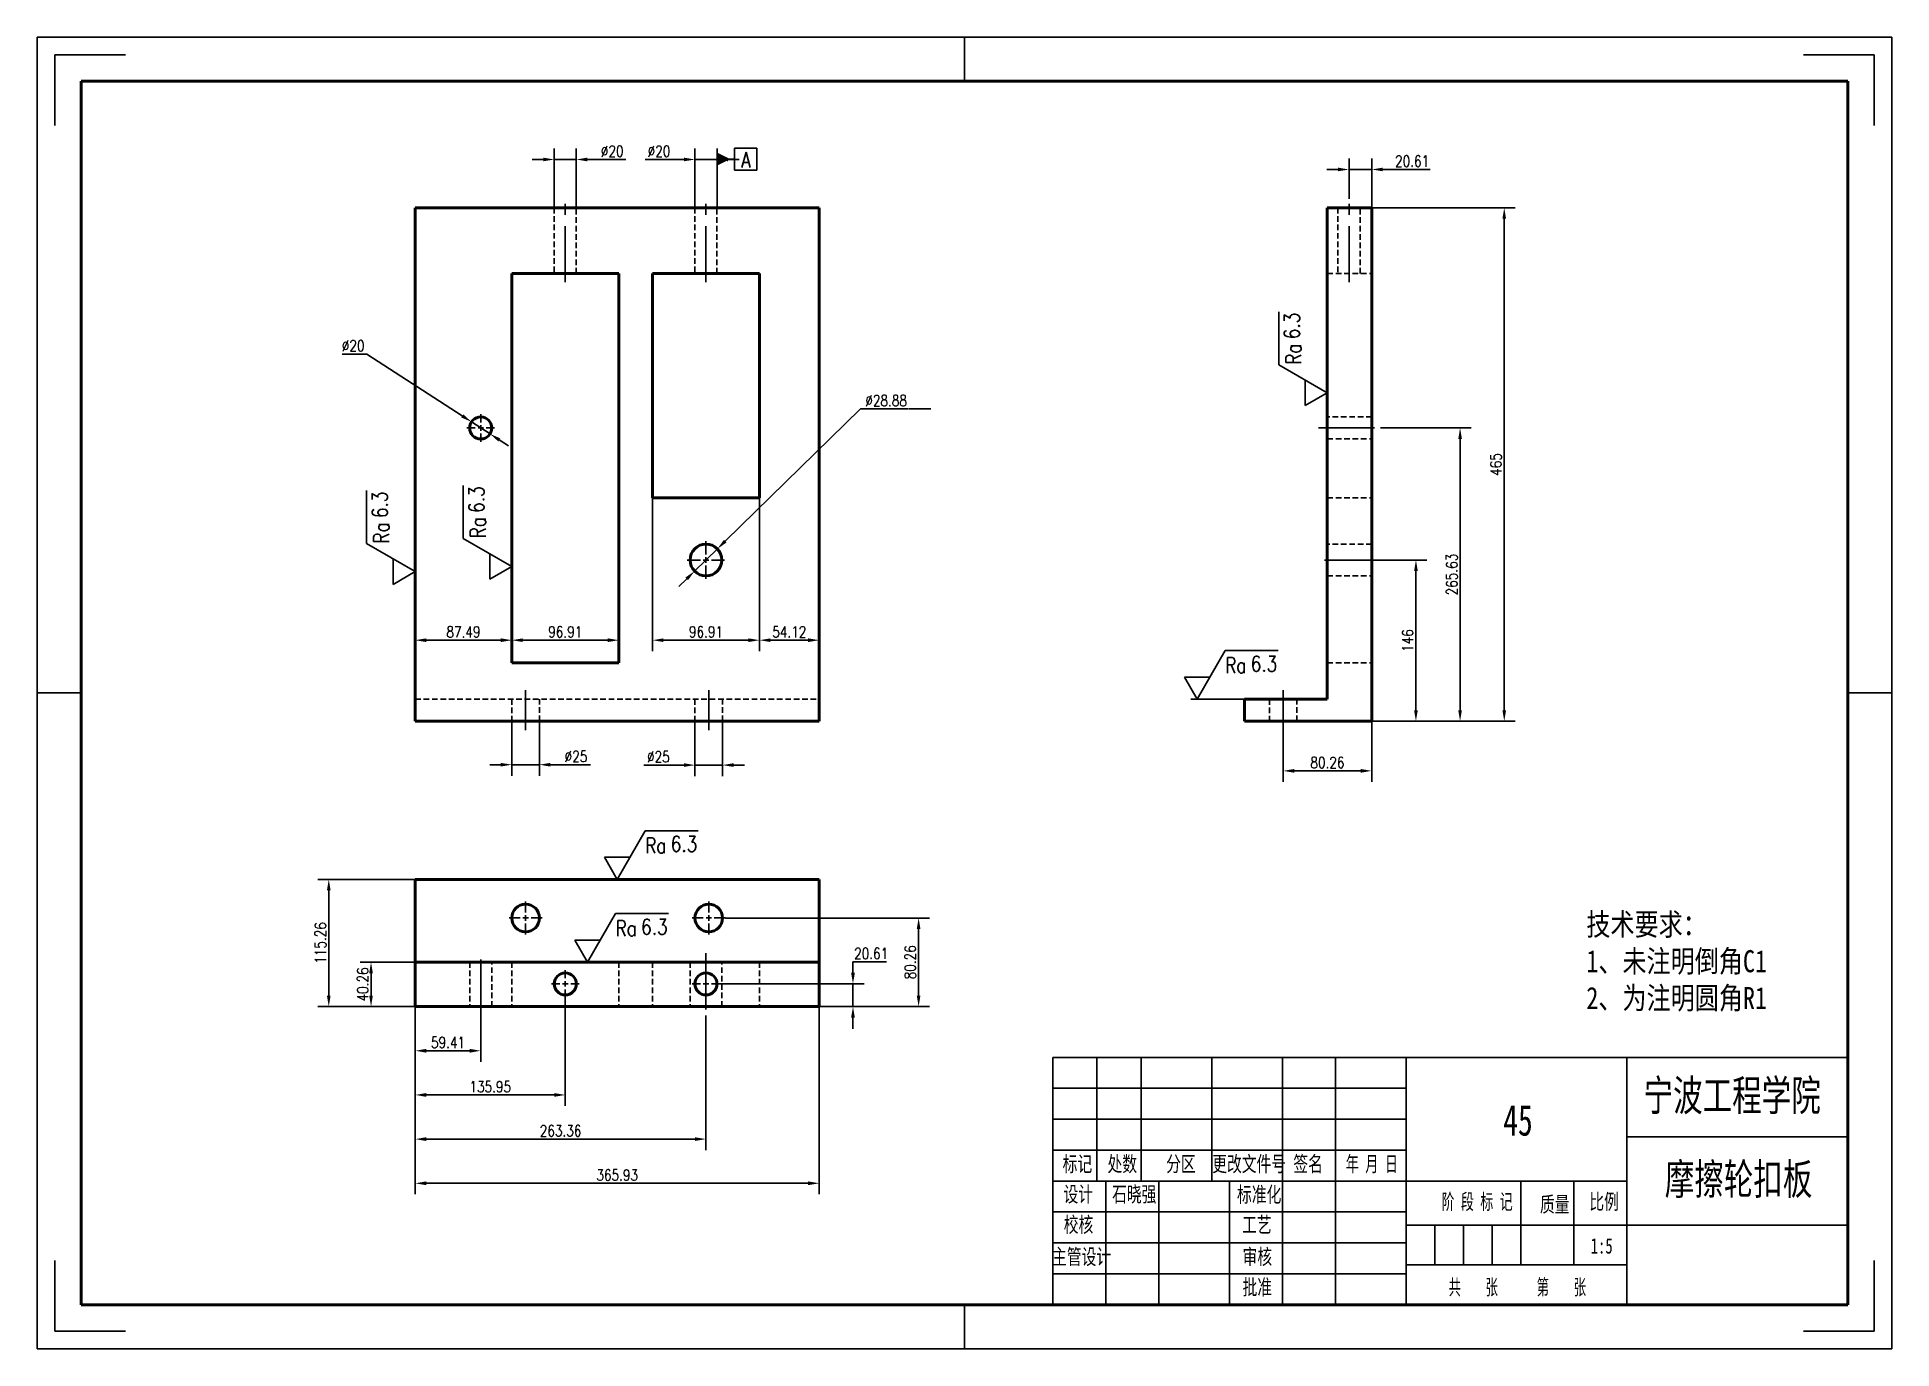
# Model space of a CAD drawing. Header units: millimetres. Extents: x 0 to 420, y -3 to 294.
import ezdxf

# ---------------------------------------------------------------- set-up
doc = ezdxf.new("R2010")
doc.units = ezdxf.units.MM
doc.header["$PDSIZE"] = -1
doc.linetypes.add('CENTERX2', pattern=[20.32, 12.7, -2.54, 2.54, -2.54])
doc.linetypes.add('HIDDEN', pattern=[1.905, 1.27, -0.635])
for name, color, linetype in [('中心线', 1, 'CENTERX2'), ('尺寸线', 3, 'Continuous'), ('文字', 4, 'Continuous'), ('符号', 4, 'Continuous'), ('细实线', 7, 'Continuous'), ('虚线', 7, 'HIDDEN')]:
    doc.layers.add(name, color=color, linetype=linetype)
doc.layers.add('粗实线', color=255, linetype='Continuous', lineweight=50)
doc.styles.add('SLDTEXTSTYLE0', font='TXT', dxfattribs={"width": 0.7, "bigfont": 'bigfont'})
doc.styles.add('SLDTEXTSTYLE1', font='TXT', dxfattribs={"width": 0.7})
doc.styles.add('SLDTEXTSTYLE2', font='TXT', dxfattribs={"width": 0.585714, "bigfont": 'bigfont'})
doc.styles.add('SLDTEXTSTYLE3', font='TXT', dxfattribs={"width": 0.614286, "bigfont": 'bigfont'})
doc.styles.add('SLDTEXTSTYLE4', font='TXT', dxfattribs={"width": 0.62, "bigfont": 'bigfont'})
doc.styles.get("Standard").update_dxf_attribs({"font": 'txt.shx', "width": 0.8})
doc.dimstyles.new('副本 ISO-25', dxfattribs={"dimtxt": 2.5, "dimasz": 2.5, "dimexe": 2.5, "dimexo": 0, "dimtad": 1, "dimtoh": 1, "dimlfac": 4, "dimdsep": 46, "dimtxsty": 'Standard', "dimcen": 2.5, "dimclrd": 3, "dimclre": 3, "dimadec": 0, "dimazin": 0, "dimtfac": 1, "dimtmove": 0, "dimatfit": 3, "dimfxl": 0, "dimarcsym": 0})

# ---------------------------------------------------------------- blocks, each defined once
blk = doc.blocks.new('SW_CENTERMARKSYMBOL_0')
at = {"layer": '中心线', "color": 0}
for p, q in [((-1.25, 0), (-3.125, 0)), ((0, 0), (-0.625, 0)), ((0, 1.25), (0, 3.125)), ((0, 0), (0, 0.625)), ((0, 0), (0, -0.625)), ((0, 0), (0.625, 0)), ((1.25, 0), (3.125, 0)), ((0, -1.25), (0, -3.125))]:
    blk.add_line(p, q, dxfattribs=at)
blk = doc.blocks.new('SW_CENTERMARKSYMBOL_1')
at = {"layer": '中心线', "color": 0}
for p, q in [((0, 1.25), (0, 4.23)), ((-1.25, 0), (-4.23, 0)), ((0, 0), (-0.62, 0)), ((0, 0), (0, 0.62)), ((0, 0), (0, -0.62)), ((0, 0), (0.62, 0)), ((1.25, 0), (4.23, 0)), ((0, -1.25), (0, -4.23))]:
    blk.add_line(p, q, dxfattribs=at)
blk = doc.blocks.new('SW_CENTERMARKSYMBOL_2')
at = {"layer": '中心线', "color": 0}
for p, q in [((-1.25, 0), (-3.75, 0)), ((0, 0), (-0.625, 0)), ((0, 1.25), (0, 3.75)), ((0, 0), (0, 0.625)), ((0, 0), (0, -0.625)), ((0, 0), (0.625, 0)), ((1.25, 0), (3.75, 0)), ((0, -1.25), (0, -3.75))]:
    blk.add_line(p, q, dxfattribs=at)
blk = doc.blocks.new('SW_CENTERMARKSYMBOL_3')
at = {"layer": '中心线', "color": 0}
for p, q in [((-1.25, 0), (-3.75, 0)), ((0, 0), (-0.625, 0)), ((0, 1.25), (0, 3.75)), ((0, 0), (0, 0.625)), ((0, 0), (0, -0.625)), ((0, 0), (0.625, 0)), ((1.25, 0), (3.75, 0)), ((0, -1.25), (0, -3.75))]:
    blk.add_line(p, q, dxfattribs=at)
blk = doc.blocks.new('SW_CENTERMARKSYMBOL_4')
at = {"layer": '中心线', "color": 0}
for p, q in [((-1.25, 0), (-3.125, 0)), ((0, 0), (-0.625, 0)), ((0, 1.25), (0, 3.125)), ((0, 0), (0, 0.625)), ((0, 0), (0, -0.625)), ((0, 0), (0.625, 0)), ((1.25, 0), (3.125, 0)), ((0, -1.25), (0, -3.125))]:
    blk.add_line(p, q, dxfattribs=at)
blk = doc.blocks.new('SW_CENTERMARKSYMBOL_5')
at = {"layer": '中心线', "color": 0}
for p, q in [((-1.25, 0), (-3.125, 0)), ((0, 0), (-0.625, 0)), ((0, 1.25), (0, 3.125)), ((0, 0), (0, 0.625)), ((0, 0), (0, -0.625)), ((0, 0), (0.625, 0)), ((1.25, 0), (3.125, 0)), ((0, -1.25), (0, -3.125))]:
    blk.add_line(p, q, dxfattribs=at)
blk = doc.blocks.new('*D38')
at = {"layer": 'Defpoints', "color": 0}
for p in [(122.08, 266.65), (117.08, 255.72), (122.08, 255.72)]:
    blk.add_point(p, dxfattribs=at)
at = {"layer": '尺寸线', "color": 3, "lineweight": -2}
for p, q in [((117.08, 255.72), (117.08, 269.15)), ((122.08, 255.72), (122.08, 269.15)), ((114.58, 266.65), (112.08, 266.65)), ((117.08, 266.65), (122.08, 266.65)), ((124.58, 266.65), (133.33, 266.65))]:
    blk.add_line(p, q, dxfattribs=at)
at = {"layer": '尺寸线', "color": 3}
for points in [[(114.58, 267.07), (114.58, 266.24), (117.08, 266.65)], [(124.58, 267.07), (124.58, 266.24), (122.08, 266.65)]]:
    blk.add_solid(points, dxfattribs=at)
at = {"layer": '尺寸线', "color": 0, "insert": (130.21, 268.53), "char_height": 2.5, "attachment_point": 5}
blk.add_mtext('%%C20', dxfattribs=at)
blk = doc.blocks.new('*D39')
at = {"layer": 'Defpoints', "color": 0}
for p in [(153.94, 266.65), (148.94, 255.72), (153.94, 255.72)]:
    blk.add_point(p, dxfattribs=at)
at = {"layer": '尺寸线', "color": 3, "lineweight": -2}
for p, q in [((148.94, 255.72), (148.94, 269.15)), ((153.94, 255.72), (153.94, 269.15)), ((146.44, 266.65), (137.69, 266.65)), ((153.94, 266.65), (148.94, 266.65)), ((156.44, 266.65), (158.94, 266.65))]:
    blk.add_line(p, q, dxfattribs=at)
at = {"layer": '尺寸线', "color": 3}
for points in [[(146.44, 267.07), (146.44, 266.24), (148.94, 266.65)], [(156.44, 267.07), (156.44, 266.24), (153.94, 266.65)]]:
    blk.add_solid(points, dxfattribs=at)
at = {"layer": '尺寸线', "color": 0, "insert": (140.81, 268.53), "char_height": 2.5, "attachment_point": 5}
blk.add_mtext('%%C20', dxfattribs=at)
blk = doc.blocks.new('新块')
at = {"layer": '尺寸线'}
for p, q in [((2.5, 9), (-2.5, 9)), ((-2.5, 9), (-2.5, 4)), ((2.5, 4), (2.5, 9)), ((-2.5, 4), (2.5, 4)), ((0, 4), (0, 3)), ((0, 3), (0, 0))]:
    blk.add_line(p, q, dxfattribs=at)
blk.add_lwpolyline([(0, 0, 3, 0, 0), (0, 3, 0, 0, 0)], format="xyseb", dxfattribs=at)
blk = doc.blocks.new('*D41')
at = {"layer": 'Defpoints', "color": 0}
for p in [(98.35, 207.24), (102.55, 204.52)]:
    blk.add_point(p, dxfattribs=at)
at = {"layer": '尺寸线', "color": 3, "lineweight": -2}
for p, q in [((69.05, 222.61), (74.68, 222.61)), ((74.68, 222.61), (96.26, 208.6)), ((102.55, 204.52), (98.35, 207.24)), ((104.64, 203.16), (106.74, 201.8))]:
    blk.add_line(p, q, dxfattribs=at)
at = {"layer": '尺寸线', "color": 3}
for points in [[(96.48, 208.95), (96.03, 208.25), (98.35, 207.24)], [(104.87, 203.51), (104.42, 202.81), (102.55, 204.52)]]:
    blk.add_solid(points, dxfattribs=at)
at = {"layer": '尺寸线', "color": 0, "insert": (71.55, 224.48), "char_height": 2.5, "attachment_point": 5}
blk.add_mtext('∅20', dxfattribs=at)
blk = doc.blocks.new('*D42')
at = {"layer": 'Defpoints', "color": 0}
for p in [(154.02, 178.5), (148.86, 173.45)]:
    blk.add_point(p, dxfattribs=at)
at = {"layer": '尺寸线', "color": 3, "lineweight": -2}
for p, q in [((186.45, 210.21), (155.81, 180.24)), ((197.24, 210.21), (186.45, 210.21)), ((148.86, 173.45), (154.02, 178.5)), ((147.07, 171.7), (145.28, 169.96))]:
    blk.add_line(p, q, dxfattribs=at)
at = {"layer": '尺寸线', "color": 3}
for points in [[(155.51, 180.54), (156.1, 179.95), (154.02, 178.5)], [(146.78, 172), (147.36, 171.4), (148.86, 173.45)]]:
    blk.add_solid(points, dxfattribs=at)
at = {"layer": '尺寸线', "color": 0, "insert": (192.24, 212.08), "char_height": 2.5, "attachment_point": 5}
blk.add_mtext('∅28.88', dxfattribs=at)
blk = doc.blocks.new('*D43')
at = {"layer": 'Defpoints', "color": 0}
for p in [(85.6, 157.82), (85.6, 156.26), (107.47, 156.26)]:
    blk.add_point(p, dxfattribs=at)
at = {"layer": '尺寸线', "color": 3, "lineweight": -2}
for p, q in [((85.6, 156.26), (85.6, 160.32)), ((107.47, 156.26), (107.47, 160.32)), ((104.97, 157.82), (88.1, 157.82))]:
    blk.add_line(p, q, dxfattribs=at)
at = {"layer": '尺寸线', "color": 3}
for points in [[(88.1, 158.23), (88.1, 157.4), (85.6, 157.82)], [(104.97, 158.23), (104.97, 157.4), (107.47, 157.82)]]:
    blk.add_solid(points, dxfattribs=at)
at = {"layer": '尺寸线', "color": 0, "insert": (96.53, 159.69), "char_height": 2.5, "attachment_point": 5}
blk.add_mtext('87.49', dxfattribs=at)
blk = doc.blocks.new('*D44')
at = {"layer": 'Defpoints', "color": 0}
for p in [(107.47, 157.82), (131.7, 157.82), (131.7, 157.82)]:
    blk.add_point(p, dxfattribs=at)
at = {"layer": '尺寸线', "color": 3, "lineweight": -2}
for p, q in [((107.47, 157.82), (107.47, 160.32)), ((131.7, 157.82), (131.7, 160.32)), ((109.97, 157.82), (129.2, 157.82))]:
    blk.add_line(p, q, dxfattribs=at)
at = {"layer": '尺寸线', "color": 3}
for points in [[(109.97, 158.23), (109.97, 157.4), (107.47, 157.82)], [(129.2, 158.23), (129.2, 157.4), (131.7, 157.82)]]:
    blk.add_solid(points, dxfattribs=at)
at = {"layer": '尺寸线', "color": 0, "insert": (119.58, 159.69), "char_height": 2.5, "attachment_point": 5}
blk.add_mtext('96.91', dxfattribs=at)
blk = doc.blocks.new('*D45')
at = {"layer": 'Defpoints', "color": 0}
for p in [(139.32, 190.08), (163.55, 190.08), (163.55, 157.82)]:
    blk.add_point(p, dxfattribs=at)
at = {"layer": '尺寸线', "color": 3, "lineweight": -2}
for p, q in [((139.32, 190.08), (139.32, 155.32)), ((163.55, 190.08), (163.55, 155.32)), ((141.82, 157.82), (161.05, 157.82))]:
    blk.add_line(p, q, dxfattribs=at)
at = {"layer": '尺寸线', "color": 3}
for points in [[(141.82, 158.23), (141.82, 157.4), (139.32, 157.82)], [(161.05, 158.23), (161.05, 157.4), (163.55, 157.82)]]:
    blk.add_solid(points, dxfattribs=at)
at = {"layer": '尺寸线', "color": 0, "insert": (151.44, 159.69), "char_height": 2.5, "attachment_point": 5}
blk.add_mtext('96.91', dxfattribs=at)
blk = doc.blocks.new('*D46')
at = {"layer": 'Defpoints', "color": 0}
for p in [(163.55, 190.08), (177.08, 158.3), (177.08, 157.82)]:
    blk.add_point(p, dxfattribs=at)
at = {"layer": '尺寸线', "color": 3, "lineweight": -2}
for p, q in [((163.55, 190.08), (163.55, 155.32)), ((166.05, 157.82), (174.58, 157.82)), ((177.08, 158.3), (177.08, 155.32))]:
    blk.add_line(p, q, dxfattribs=at)
at = {"layer": '尺寸线', "color": 3}
for points in [[(166.05, 158.23), (166.05, 157.4), (163.55, 157.82)], [(174.58, 158.23), (174.58, 157.4), (177.08, 157.82)]]:
    blk.add_solid(points, dxfattribs=at)
at = {"layer": '尺寸线', "color": 0, "insert": (170.31, 159.69), "char_height": 2.5, "attachment_point": 5}
blk.add_mtext('54.12', dxfattribs=at)
blk = doc.blocks.new('*D47')
at = {"layer": 'Defpoints', "color": 0}
for p in [(107.47, 139.47), (113.72, 139.47), (113.72, 129.63)]:
    blk.add_point(p, dxfattribs=at)
at = {"layer": '尺寸线', "color": 3, "lineweight": -2}
for p, q in [((107.47, 139.47), (107.47, 127.13)), ((113.72, 139.47), (113.72, 127.13)), ((104.97, 129.63), (102.47, 129.63)), ((107.47, 129.63), (113.72, 129.63)), ((116.22, 129.63), (125.31, 129.63))]:
    blk.add_line(p, q, dxfattribs=at)
at = {"layer": '尺寸线', "color": 3}
for points in [[(104.97, 130.04), (104.97, 129.21), (107.47, 129.63)], [(116.22, 130.04), (116.22, 129.21), (113.72, 129.63)]]:
    blk.add_solid(points, dxfattribs=at)
at = {"layer": '尺寸线', "color": 0, "insert": (122.01, 131.5), "char_height": 2.5, "attachment_point": 5}
blk.add_mtext('%%C25', dxfattribs=at)
blk = doc.blocks.new('*D48')
at = {"layer": 'Defpoints', "color": 0}
for p in [(148.95, 139.47), (155.2, 139.47), (155.2, 129.54)]:
    blk.add_point(p, dxfattribs=at)
at = {"layer": '尺寸线', "color": 3, "lineweight": -2}
for p, q in [((148.95, 139.47), (148.95, 127.04)), ((155.2, 139.47), (155.2, 127.04)), ((146.45, 129.54), (137.37, 129.54)), ((155.2, 129.54), (148.95, 129.54)), ((157.7, 129.54), (160.2, 129.54))]:
    blk.add_line(p, q, dxfattribs=at)
at = {"layer": '尺寸线', "color": 3}
for points in [[(146.45, 129.96), (146.45, 129.13), (148.95, 129.54)], [(157.7, 129.96), (157.7, 129.13), (155.2, 129.54)]]:
    blk.add_solid(points, dxfattribs=at)
at = {"layer": '尺寸线', "color": 0, "insert": (140.66, 131.42), "char_height": 2.5, "attachment_point": 5}
blk.add_mtext('%%C25', dxfattribs=at)
blk = doc.blocks.new('*D49')
at = {"layer": 'Defpoints', "color": 0}
for p in [(75.6, 84.92), (85.6, 84.92), (85.6, 74.86)]:
    blk.add_point(p, dxfattribs=at)
at = {"layer": '尺寸线', "color": 3, "lineweight": -2}
for p, q in [((85.6, 84.92), (73.1, 84.92)), ((75.6, 77.36), (75.6, 82.42)), ((85.6, 74.86), (73.1, 74.86))]:
    blk.add_line(p, q, dxfattribs=at)
at = {"layer": '尺寸线', "color": 3}
for points in [[(75.18, 82.42), (76.01, 82.42), (75.6, 84.92)], [(75.18, 77.36), (76.01, 77.36), (75.6, 74.86)]]:
    blk.add_solid(points, dxfattribs=at)
at = {"layer": '尺寸线', "color": 0, "insert": (73.72, 79.89), "char_height": 2.5, "attachment_point": 5, "rotation": 90}
blk.add_mtext('40.26', dxfattribs=at)
blk = doc.blocks.new('*D50')
at = {"layer": 'Defpoints', "color": 0}
for p in [(66.03, 103.67), (85.6, 103.67), (85.6, 74.86)]:
    blk.add_point(p, dxfattribs=at)
at = {"layer": '尺寸线', "color": 3, "lineweight": -2}
for p, q in [((85.6, 103.67), (63.53, 103.67)), ((66.03, 77.36), (66.03, 101.17)), ((85.6, 74.86), (63.53, 74.86))]:
    blk.add_line(p, q, dxfattribs=at)
at = {"layer": '尺寸线', "color": 3}
for points in [[(65.61, 101.17), (66.44, 101.17), (66.03, 103.67)], [(65.61, 77.36), (66.44, 77.36), (66.03, 74.86)]]:
    blk.add_solid(points, dxfattribs=at)
at = {"layer": '尺寸线', "color": 0, "insert": (64.15, 89.27), "char_height": 2.5, "attachment_point": 5, "rotation": 90}
blk.add_mtext('115.26', dxfattribs=at)
blk = doc.blocks.new('*D53')
at = {"layer": 'Defpoints', "color": 0}
for p in [(85.6, 74.86), (100.45, 72.86), (100.45, 64.86)]:
    blk.add_point(p, dxfattribs=at)
at = {"layer": '尺寸线', "color": 3, "lineweight": -2}
for p, q in [((85.6, 74.86), (85.6, 62.36)), ((100.45, 72.86), (100.45, 62.36)), ((88.1, 64.86), (97.95, 64.86))]:
    blk.add_line(p, q, dxfattribs=at)
at = {"layer": '尺寸线', "color": 3}
for points in [[(88.1, 65.28), (88.1, 64.44), (85.6, 64.86)], [(97.95, 65.28), (97.95, 64.44), (100.45, 64.86)]]:
    blk.add_solid(points, dxfattribs=at)
at = {"layer": '尺寸线', "color": 0, "insert": (93.02, 66.73), "char_height": 2.5, "attachment_point": 5}
blk.add_mtext('59.41', dxfattribs=at)
blk = doc.blocks.new('*D54')
at = {"layer": 'Defpoints', "color": 0}
for p in [(119.58, 76.89), (85.6, 74.86), (119.58, 54.86)]:
    blk.add_point(p, dxfattribs=at)
at = {"layer": '尺寸线', "color": 3, "lineweight": -2}
for p, q in [((119.58, 76.89), (119.58, 52.36)), ((85.6, 74.86), (85.6, 52.36)), ((88.1, 54.86), (117.08, 54.86))]:
    blk.add_line(p, q, dxfattribs=at)
at = {"layer": '尺寸线', "color": 3}
for points in [[(88.1, 55.28), (88.1, 54.44), (85.6, 54.86)], [(117.08, 55.28), (117.08, 54.44), (119.58, 54.86)]]:
    blk.add_solid(points, dxfattribs=at)
at = {"layer": '尺寸线', "color": 0, "insert": (102.59, 56.73), "char_height": 2.5, "attachment_point": 5}
blk.add_mtext('135.95', dxfattribs=at)
blk = doc.blocks.new('*D55')
at = {"layer": 'Defpoints', "color": 0}
for p in [(85.6, 74.86), (151.44, 72.86), (151.44, 44.86)]:
    blk.add_point(p, dxfattribs=at)
at = {"layer": '尺寸线', "color": 3, "lineweight": -2}
for p, q in [((85.6, 74.86), (85.6, 42.36)), ((151.44, 72.86), (151.44, 42.36)), ((88.1, 44.86), (148.94, 44.86))]:
    blk.add_line(p, q, dxfattribs=at)
at = {"layer": '尺寸线', "color": 3}
for points in [[(88.1, 45.28), (88.1, 44.44), (85.6, 44.86)], [(148.94, 45.28), (148.94, 44.44), (151.44, 44.86)]]:
    blk.add_solid(points, dxfattribs=at)
at = {"layer": '尺寸线', "color": 0, "insert": (118.52, 46.73), "char_height": 2.5, "attachment_point": 5}
blk.add_mtext('263.36', dxfattribs=at)
blk = doc.blocks.new('*D56')
at = {"layer": 'Defpoints', "color": 0}
for p in [(85.6, 74.86), (177.08, 74.86), (177.08, 34.86)]:
    blk.add_point(p, dxfattribs=at)
at = {"layer": '尺寸线', "color": 3, "lineweight": -2}
for p, q in [((85.6, 74.86), (85.6, 32.36)), ((177.08, 74.86), (177.08, 32.36)), ((88.1, 34.86), (174.58, 34.86))]:
    blk.add_line(p, q, dxfattribs=at)
at = {"layer": '尺寸线', "color": 3}
for points in [[(88.1, 35.28), (88.1, 34.44), (85.6, 34.86)], [(174.58, 35.28), (174.58, 34.44), (177.08, 34.86)]]:
    blk.add_solid(points, dxfattribs=at)
at = {"layer": '尺寸线', "color": 0, "insert": (131.34, 36.73), "char_height": 2.5, "attachment_point": 5}
blk.add_mtext('365.93', dxfattribs=at)
blk = doc.blocks.new('*D57')
at = {"layer": 'Defpoints', "color": 0}
for p in [(154.56, 80.01), (184.73, 80.01), (177.08, 74.86)]:
    blk.add_point(p, dxfattribs=at)
at = {"layer": '尺寸线', "color": 3, "lineweight": -2}
for p, q in [((184.73, 82.51), (184.73, 85.01)), ((184.73, 85.01), (192.35, 85.01)), ((154.56, 80.01), (187.23, 80.01)), ((184.73, 74.86), (184.73, 80.01)), ((177.08, 74.86), (187.23, 74.86)), ((184.73, 72.36), (184.73, 69.86))]:
    blk.add_line(p, q, dxfattribs=at)
at = {"layer": '尺寸线', "color": 3}
for points in [[(184.31, 82.51), (185.15, 82.51), (184.73, 80.01)], [(184.31, 72.36), (185.15, 72.36), (184.73, 74.86)]]:
    blk.add_solid(points, dxfattribs=at)
at = {"layer": '尺寸线', "color": 0, "insert": (188.85, 86.89), "char_height": 2.5, "attachment_point": 5}
blk.add_mtext('20.61', dxfattribs=at)
blk = doc.blocks.new('*D58')
at = {"layer": 'Defpoints', "color": 0}
for p in [(155.83, 94.92), (177.08, 74.86), (199.59, 74.86)]:
    blk.add_point(p, dxfattribs=at)
at = {"layer": '尺寸线', "color": 3, "lineweight": -2}
for p, q in [((155.83, 94.92), (202.09, 94.92)), ((199.59, 92.42), (199.59, 77.36)), ((177.08, 74.86), (202.09, 74.86))]:
    blk.add_line(p, q, dxfattribs=at)
at = {"layer": '尺寸线', "color": 3}
for points in [[(199.17, 92.42), (200, 92.42), (199.59, 94.92)], [(199.17, 77.36), (200, 77.36), (199.59, 74.86)]]:
    blk.add_solid(points, dxfattribs=at)
at = {"layer": '尺寸线', "color": 0, "insert": (197.71, 84.89), "char_height": 2.5, "attachment_point": 5, "rotation": 90}
blk.add_mtext('80.26', dxfattribs=at)
blk = doc.blocks.new('表面粗糙度')
at = {"layer": '符号'}
for p, q in [((0, 0), (6.35, 11)), ((6.35, 11), (18.35, 11)), ((-2.89, 5), (2.89, 5)), ((-2.89, 5), (2.89, 5)), ((-2.89, 5), (0, 0))]:
    blk.add_line(p, q, dxfattribs=at)
at = {"layer": '符号', "insert": (6.35, 9.41), "char_height": 3.5, "attachment_point": 1}
blk.add_mtext_dynamic_manual_height_columns('Ra', width=13.1483, gutter_width=25, heights=[0], dxfattribs=at)
at = {"layer": '符号', "width": 0.8}
blk.add_attdef('RA', (12.13, 6.26), '', height=3.5, dxfattribs=at)
blk = doc.blocks.new('*D60')
at = {"layer": 'Defpoints', "color": 0}
for p in [(304.2, 175.97), (312.2, 175.97), (302.2, 139.47)]:
    blk.add_point(p, dxfattribs=at)
at = {"layer": '尺寸线', "color": 3, "lineweight": -2}
for p, q in [((304.2, 175.97), (314.7, 175.97)), ((312.2, 141.97), (312.2, 173.47)), ((302.2, 139.47), (314.7, 139.47))]:
    blk.add_line(p, q, dxfattribs=at)
at = {"layer": '尺寸线', "color": 3}
for points in [[(311.79, 173.47), (312.62, 173.47), (312.2, 175.97)], [(311.79, 141.97), (312.62, 141.97), (312.2, 139.47)]]:
    blk.add_solid(points, dxfattribs=at)
at = {"layer": '尺寸线', "color": 0, "insert": (310.33, 157.72), "char_height": 2.5, "attachment_point": 5, "rotation": 90}
blk.add_mtext('146', dxfattribs=at)
blk = doc.blocks.new('*D62')
at = {"layer": 'Defpoints', "color": 0}
for p in [(304.2, 205.88), (322.2, 205.88), (302.2, 139.47)]:
    blk.add_point(p, dxfattribs=at)
at = {"layer": '尺寸线', "color": 3, "lineweight": -2}
for p, q in [((304.2, 205.88), (324.7, 205.88)), ((322.2, 141.97), (322.2, 203.38)), ((302.2, 139.47), (324.7, 139.47))]:
    blk.add_line(p, q, dxfattribs=at)
at = {"layer": '尺寸线', "color": 3}
for points in [[(321.79, 203.38), (322.62, 203.38), (322.2, 205.88)], [(321.79, 141.97), (322.62, 141.97), (322.2, 139.47)]]:
    blk.add_solid(points, dxfattribs=at)
at = {"layer": '尺寸线', "color": 0, "insert": (320.33, 172.68), "char_height": 2.5, "attachment_point": 5, "rotation": 90}
blk.add_mtext('265.63', dxfattribs=at)
blk = doc.blocks.new('*D63')
at = {"layer": 'Defpoints', "color": 0}
for p in [(302.2, 255.72), (332.2, 255.72), (302.2, 139.47)]:
    blk.add_point(p, dxfattribs=at)
at = {"layer": '尺寸线', "color": 3, "lineweight": -2}
for p, q in [((302.2, 255.72), (334.7, 255.72)), ((332.2, 141.97), (332.2, 253.22)), ((302.2, 139.47), (334.7, 139.47))]:
    blk.add_line(p, q, dxfattribs=at)
at = {"layer": '尺寸线', "color": 3}
for points in [[(331.79, 253.22), (332.62, 253.22), (332.2, 255.72)], [(331.79, 141.97), (332.62, 141.97), (332.2, 139.47)]]:
    blk.add_solid(points, dxfattribs=at)
at = {"layer": '尺寸线', "color": 0, "insert": (330.33, 197.6), "char_height": 2.5, "attachment_point": 5, "rotation": 90}
blk.add_mtext('465', dxfattribs=at)
blk = doc.blocks.new('*D64')
at = {"layer": 'Defpoints', "color": 0}
for p in [(302.2, 139.47), (282.14, 137.47), (282.14, 128.24)]:
    blk.add_point(p, dxfattribs=at)
at = {"layer": '尺寸线', "color": 3, "lineweight": -2}
for p, q in [((302.2, 139.47), (302.2, 125.74)), ((282.14, 137.47), (282.14, 125.74)), ((299.7, 128.24), (284.64, 128.24))]:
    blk.add_line(p, q, dxfattribs=at)
at = {"layer": '尺寸线', "color": 3}
for points in [[(284.64, 128.65), (284.64, 127.82), (282.14, 128.24)], [(299.7, 128.65), (299.7, 127.82), (302.2, 128.24)]]:
    blk.add_solid(points, dxfattribs=at)
at = {"layer": '尺寸线', "color": 0, "insert": (292.17, 130.11), "char_height": 2.5, "attachment_point": 5}
blk.add_mtext('80.26', dxfattribs=at)
blk = doc.blocks.new('*D65')
at = {"layer": 'Defpoints', "color": 0}
for p in [(302.2, 264.39), (297.05, 257.72), (302.2, 255.72)]:
    blk.add_point(p, dxfattribs=at)
at = {"layer": '尺寸线', "color": 3, "lineweight": -2}
for p, q in [((297.05, 257.72), (297.05, 266.89)), ((302.2, 255.72), (302.2, 266.89)), ((294.55, 264.39), (292.05, 264.39)), ((297.05, 264.39), (302.2, 264.39)), ((304.7, 264.39), (315.45, 264.39))]:
    blk.add_line(p, q, dxfattribs=at)
at = {"layer": '尺寸线', "color": 3}
for points in [[(294.55, 264.81), (294.55, 263.98), (297.05, 264.39)], [(304.7, 264.81), (304.7, 263.98), (302.2, 264.39)]]:
    blk.add_solid(points, dxfattribs=at)
at = {"layer": '尺寸线', "color": 0, "insert": (311.33, 266.27), "char_height": 2.5, "attachment_point": 5}
blk.add_mtext('20.61', dxfattribs=at)

msp = doc.modelspace()

# ---------------------------------------------------------------- linework, layer by layer
at = {"layer": '中心线'}
for p, q in [((119.5838, 238.8584), (119.5838, 257.7238)), ((151.4367, 238.8584), (151.4367, 257.7238)), ((297.0523, 238.8584), (297.0523, 257.7238)), ((290.1398, 205.8804), (304.2048, 205.8804)), ((304.2048, 175.9738), (290.1398, 175.9738)), ((110.5967, 137.4738), (110.5967, 146.4738)), ((152.0792, 137.4738), (152.0792, 146.4738)), ((282.1398, 146.4738), (282.1398, 137.4738)), ((100.4501, 72.8592), (100.4501, 86.9242)), ((151.4367, 86.9242), (151.4367, 72.8592))]:
    msp.add_line(p, q, dxfattribs=at)
at = {"layer": '尺寸线'}
for p, q in [((197.4097, 210.2072), (202.3358, 210.2072)), ((273.3898, 144.4738), (261.2049, 144.4738))]:
    msp.add_line(p, q, dxfattribs=at)
at = {"layer": '粗实线'}
for p, q in [((9.9805, 7.363), (9.9805, 284.363)), ((9.9805, 284.363), (409.9805, 284.363)), ((353.9805, 284.363), (409.9805, 284.363)), ((409.9805, 284.363), (409.9805, 7.363)), ((409.9805, 284.363), (409.9805, 104.363)), ((177.0792, 255.7238), (85.5967, 255.7238)), ((85.5967, 255.7238), (85.5967, 139.4738)), ((177.0792, 139.4738), (177.0792, 255.7238)), ((292.1398, 255.7238), (302.2048, 255.7238)), ((292.1398, 144.4738), (292.1398, 255.7238)), ((302.2048, 255.7238), (302.2048, 139.4738)), ((131.6975, 240.8584), (107.47, 240.8584)), ((107.47, 240.8584), (107.47, 152.7109)), ((131.6975, 152.7109), (131.6975, 240.8584)), ((163.5504, 240.8584), (139.3229, 240.8584)), ((139.3229, 240.8584), (139.3229, 190.0844)), ((163.5504, 190.0844), (163.5504, 240.8584)), ((139.3229, 190.0844), (163.5504, 190.0844)), ((107.47, 152.7109), (131.6975, 152.7109)), ((273.3898, 144.4738), (273.3898, 139.4738)), ((273.3898, 144.4738), (292.1398, 144.4738)), ((85.5967, 139.4738), (177.0792, 139.4738)), ((273.3898, 139.4738), (302.2048, 139.4738)), ((85.5967, 103.6742), (177.0792, 103.6742)), ((85.5967, 103.6742), (85.5967, 84.9242)), ((177.0792, 103.6742), (177.0792, 84.9242)), ((177.0792, 84.9242), (85.5967, 84.9242)), ((85.5967, 84.9242), (85.5967, 74.8592)), ((177.0792, 84.9242), (177.0792, 74.8592)), ((177.0792, 74.8592), (85.5967, 74.8592)), ((409.9805, 7.363), (9.9805, 7.363)), ((409.9805, 7.363), (229.9805, 7.363))]:
    msp.add_line(p, q, dxfattribs=at)
for centre, radius in [((100.4501, 205.8804), 2.5), ((151.4367, 175.9738), 3.6095), ((110.5967, 94.9242), 3.125), ((152.0792, 94.9242), 3.125), ((119.5838, 80.0117), 2.5), ((151.4367, 80.0117), 2.5)]:
    msp.add_circle(centre, radius, dxfattribs=at)
at = {"layer": '细实线'}
for p, q in [((-0.0195, -2.637), (-0.0195, 294.363)), ((-0.0195, 294.363), (419.9805, 294.363)), ((209.9805, 284.363), (209.9805, 294.363)), ((419.9805, 294.363), (419.9805, -2.637)), ((3.9805, 290.363), (3.9805, 274.363)), ((3.9805, 290.363), (19.9805, 290.363)), ((415.9805, 290.363), (399.9805, 290.363)), ((415.9805, 290.363), (415.9805, 274.363)), ((-0.0195, 145.863), (9.9805, 145.863)), ((409.9805, 145.863), (419.9805, 145.863)), ((229.9805, 63.363), (409.9805, 63.363)), ((229.9805, 7.363), (229.9805, 63.363)), ((239.9805, 63.363), (239.9805, 35.363)), ((249.9805, 63.363), (249.9805, 35.363)), ((265.9805, 63.363), (265.9805, 35.363)), ((281.9805, 63.363), (281.9805, 35.363)), ((293.9805, 63.363), (293.9805, 7.363)), ((309.9805, 63.363), (309.9805, 7.363)), ((359.9805, 7.363), (359.9805, 63.363)), ((409.9805, 63.363), (409.9805, 7.363)), ((229.9805, 56.363), (309.9805, 56.363)), ((229.9805, 49.363), (309.9805, 49.363)), ((229.9805, 42.363), (309.9805, 42.363)), ((359.9805, 45.363), (409.9805, 45.363)), ((229.9805, 35.363), (359.9805, 35.363)), ((241.9805, 35.363), (241.9805, 7.363)), ((253.9805, 35.363), (253.9805, 7.363)), ((269.9805, 35.363), (269.9805, 7.363)), ((281.9805, 35.363), (281.9805, 7.363)), ((335.9805, 16.363), (335.9805, 35.363)), ((347.9805, 16.363), (347.9805, 35.363)), ((229.9805, 28.363), (309.9805, 28.363)), ((309.9805, 25.363), (359.9805, 25.363)), ((316.4805, 25.363), (316.4805, 16.363)), ((322.9805, 25.363), (322.9805, 16.363)), ((329.4805, 25.363), (329.4805, 16.363)), ((359.9805, 25.363), (409.9805, 25.363)), ((229.9805, 21.363), (309.9805, 21.363)), ((3.9805, 1.363), (3.9805, 17.363)), ((415.9805, 1.363), (415.9805, 17.363)), ((229.9805, 14.363), (309.9805, 14.363)), ((309.9805, 16.363), (359.9805, 16.363)), ((209.9805, -2.637), (209.9805, 7.363)), ((3.9805, 1.363), (19.9805, 1.363)), ((415.9805, 1.363), (399.9805, 1.363)), ((419.9805, -2.637), (-0.0195, -2.637))]:
    msp.add_line(p, q, dxfattribs=at)
at = {"layer": '虚线'}
for p, q in [((117.0838, 255.7238), (117.0838, 240.8584)), ((122.0838, 240.8584), (122.0838, 255.7238)), ((148.9367, 255.7238), (148.9367, 240.8584)), ((153.9367, 240.8584), (153.9367, 255.7238)), ((294.5523, 255.7238), (294.5523, 240.8584)), ((299.5523, 240.8584), (299.5523, 255.7238)), ((292.1398, 240.8584), (302.2048, 240.8584)), ((302.2048, 208.3804), (292.1398, 208.3804)), ((292.1398, 203.3804), (302.2048, 203.3804)), ((292.1398, 190.0844), (302.2048, 190.0844)), ((302.2048, 179.5834), (292.1398, 179.5834)), ((292.1398, 172.3643), (302.2048, 172.3643)), ((292.1398, 152.7109), (302.2048, 152.7109)), ((85.5967, 144.4738), (177.0792, 144.4738)), ((107.4717, 144.4738), (107.4717, 139.4738)), ((113.7217, 139.4738), (113.7217, 144.4738)), ((148.9542, 144.4738), (148.9542, 139.4738)), ((155.2042, 139.4738), (155.2042, 144.4738)), ((279.0148, 144.4738), (279.0148, 139.4738)), ((285.2648, 139.4738), (285.2648, 144.4738)), ((97.9501, 84.9242), (97.9501, 74.8592)), ((102.9501, 74.8592), (102.9501, 84.9242)), ((107.47, 84.9242), (107.47, 74.8592)), ((131.6975, 84.9242), (131.6975, 74.8592)), ((139.3229, 84.9242), (139.3229, 74.8592)), ((147.8272, 84.9242), (147.8272, 74.8592)), ((155.0462, 74.8592), (155.0462, 84.9242)), ((163.5504, 84.9242), (163.5504, 74.8592))]:
    msp.add_line(p, q, dxfattribs=at)

# ---------------------------------------------------------------- block references
at = {"layer": '中心线'}
for name, p in [('SW_CENTERMARKSYMBOL_0', (100.4501, 205.8804)), ('SW_CENTERMARKSYMBOL_1', (151.4367, 175.9738)), ('SW_CENTERMARKSYMBOL_3', (110.5967, 94.9242)), ('SW_CENTERMARKSYMBOL_2', (152.0792, 94.9242)), ('SW_CENTERMARKSYMBOL_5', (119.5838, 80.0117)), ('SW_CENTERMARKSYMBOL_4', (151.4367, 80.0117))]:
    msp.add_blockref(name, p, dxfattribs=at)
at = {"layer": '尺寸线', "rotation": 270}
msp.add_blockref('新块', (153.9367, 266.7372), dxfattribs=at)
at = {"layer": '尺寸线', "rotation": 90}
for p in [(292.1398, 213.8295), (85.5967, 173.342), (107.47, 174.526)]:
    msp.add_blockref('表面粗糙度', p, dxfattribs=at).add_auto_attribs({'RA': '6.3'})
at = {"layer": '尺寸线'}
for p in [(262.6695, 144.4738), (131.3379, 103.6742), (124.6293, 84.9242)]:
    msp.add_blockref('表面粗糙度', p, dxfattribs=at).add_auto_attribs({'RA': '6.3'})

# ---------------------------------------------------------------- texts
at = {"layer": '尺寸线', "insert": (159.4288, 268.342), "char_height": 3.5, "attachment_point": 1}
msp.add_mtext_dynamic_manual_height_columns('A', width=5.754435, gutter_width=25, heights=[0], dxfattribs=at)
at = {"layer": '文字', "insert": (350.793, 95.9785), "char_height": 5, "attachment_point": 1}
msp.add_mtext_dynamic_manual_height_columns('{\\fFangSong_GB2312|b0|i0|c134|p49;技术要求：\\P1、未注明倒角C1\\P2、为注明圆角R1}', width=54.021302, gutter_width=25, heights=[0], dxfattribs=at)
at = {"layer": '文字', "attachment_point": 2}
for s, insert, char_height, style in [('{\\fFangSong_GB2312|b0|i0|c134|p49;宁波工程学院}', (383.8115, 58.2531), 7, 'SLDTEXTSTYLE0'), ('{\\fFangSong_GB2312|b0|i0|c134|p49;45}', (335.3143, 52.6476), 7, 'SLDTEXTSTYLE1'), ('{\\fFangSong_GB2312|b0|i0|c134|p49;标记}', (235.555, 41.0025), 3.5, 'SLDTEXTSTYLE0'), ('{\\fFangSong_GB2312|b0|i0|c134|p49;处数}', (245.7112, 41.0025), 3.5, 'SLDTEXTSTYLE0'), ('{\\fFangSong_GB2312|b0|i0|c134|p49;分区}', (258.9789, 41.0025), 3.5, 'SLDTEXTSTYLE0'), ('{\\fFangSong_GB2312|b0|i0|c134|p49;更改文件号}', (274.4359, 41.0025), 3.5, 'SLDTEXTSTYLE0'), ('{\\fFangSong_GB2312|b0|i0|c134|p49;签名}', (287.79, 41.0025), 3.5, 'SLDTEXTSTYLE0'), ('{\\fFangSong_GB2312|b0|i0|c134|p49;年 月 日}', (302.2228, 41.0025), 3.5, 'SLDTEXTSTYLE4'), ('{\\fFangSong_GB2312|b0|i0|c134|p49;摩擦轮扣板}', (385.2621, 39.3104), 7, 'SLDTEXTSTYLE0'), ('{\\fFangSong_GB2312|b0|i0|c134|p49;设计}', (235.7408, 34.1434), 3.5, 'SLDTEXTSTYLE0'), ('{\\fFangSong_GB2312|b0|i0|c134|p49;石晓强}', (248.4139, 34.1434), 3.5, 'SLDTEXTSTYLE0'), ('{\\fFangSong_GB2312|b0|i0|c134|p49;标准化}', (276.7071, 34.077), 3.5, 'SLDTEXTSTYLE0'), ('{\\fFangSong_GB2312|b0|i0|c134|p49;阶 段 标 记}', (326.0565, 32.4534), 3.5, 'SLDTEXTSTYLE3'), ('{\\fFangSong_GB2312|b0|i0|c134|p49;质量}', (343.6334, 31.8446), 3.5, 'SLDTEXTSTYLE0'), ('{\\fFangSong_GB2312|b0|i0|c134|p49;比例}', (354.8104, 32.4534), 3.5, 'SLDTEXTSTYLE0'), ('{\\fFangSong_GB2312|b0|i0|c134|p49;校核}', (235.8125, 27.2643), 3.5, 'SLDTEXTSTYLE0'), ('{\\fFangSong_GB2312|b0|i0|c134|p49;工艺}', (276.1797, 27.2279), 3.5, 'SLDTEXTSTYLE0'), ('{\\fFangSong_GB2312|b0|i0|c134|p49;1:5}', (354.2562, 22.4468), 3.5, 'SLDTEXTSTYLE1'), ('{\\fFangSong_GB2312|b0|i0|c134|p49;主管设计}', (236.4996, 19.9846), 3.5, 'SLDTEXTSTYLE0'), ('{\\fFangSong_GB2312|b0|i0|c134|p49;审核}', (276.2924, 19.9846), 3.5, 'SLDTEXTSTYLE0'), ('{\\fFangSong_GB2312|b0|i0|c134|p49;批准}', (276.2924, 13.1082), 3.5, 'SLDTEXTSTYLE0'), ('{\\fFangSong_GB2312|b0|i0|c134|p49;共    张}', (325.1815, 13.1167), 3.5, 'SLDTEXTSTYLE2'), ('{\\fFangSong_GB2312|b0|i0|c134|p49;第    张}', (345.1392, 13.1167), 3.5, 'SLDTEXTSTYLE2')]:
    msp.add_mtext(s, dxfattribs=dict(at, insert=insert, char_height=char_height, style=style))

# ---------------------------------------------------------------- dimensions: what is measured, and where the dimension line sits
at = {"layer": '尺寸线'}
for base, p1, p2, picture, middle in [((122.0838, 266.6539), (117.0838, 255.7238), (122.0838, 255.7238), '*D38', (130.2088, 268.5289)), ((113.7217, 129.6257), (107.4717, 139.4738), (113.7217, 139.4738), '*D47', (122.0134, 131.5007))]:
    dim = msp.add_linear_dim(base=base, p1=p1, p2=p2, text='%%C<>', dimstyle='副本 ISO-25', dxfattribs=at)
    dim.commit()
    dim.dimension.update_dxf_attribs({"geometry": picture, "text_midpoint": middle})
for base, p1, p2, picture, middle in [((153.9367, 266.6539), (148.9367, 255.7238), (153.9367, 255.7238), '*D39', (140.8117, 266.6539)), ((155.2042, 129.5423), (148.9542, 139.4738), (155.2042, 139.4738), '*D48', (140.6625, 129.5423))]:
    dim = msp.add_linear_dim(base=base, p1=p1, p2=p2, text='%%C<>', dimstyle='副本 ISO-25', dxfattribs=at)
    dim.commit()
    dim.dimension.update_dxf_attribs({"geometry": picture, "text_midpoint": middle, "dimtype": 160})
for base, p1, p2, picture, middle in [((302.2048, 264.3918), (297.0523, 257.7238), (302.2048, 255.7238), '*D65', (311.3298, 266.2668)), ((163.5504, 157.8154), (139.3229, 190.0844), (163.5504, 190.0844), '*D45', (151.4367, 159.6904)), ((177.0792, 157.8154), (163.5504, 190.0844), (177.0792, 158.2989), '*D46', (170.3148, 159.6904)), ((85.5967, 157.8154), (107.47, 156.2634), (85.5967, 156.2634), '*D43', (96.5334, 159.6904)), ((131.6975, 157.8154), (107.47, 157.8154), (131.6975, 157.8154), '*D44', (119.5838, 159.6904)), ((282.1398, 128.238), (302.2048, 139.4738), (282.1398, 137.4738), '*D64', (292.1723, 130.113)), ((119.5838, 54.8592), (85.5967, 74.8592), (119.5838, 76.8867), '*D54', (102.5902, 56.7342)), ((100.4501, 64.8592), (85.5967, 74.8592), (100.4501, 72.8592), '*D53', (93.0234, 66.7342)), ((151.4367, 44.8592), (85.5967, 74.8592), (151.4367, 72.8592), '*D55', (118.5167, 46.7342)), ((177.0792, 34.8592), (85.5967, 74.8592), (177.0792, 74.8592), '*D56', (131.3379, 36.7342))]:
    dim = msp.add_linear_dim(base=base, p1=p1, p2=p2, dimstyle='副本 ISO-25', dxfattribs=at)
    dim.commit()
    dim.dimension.update_dxf_attribs({"geometry": picture, "text_midpoint": middle})
for base, p1, p2, picture, middle in [((332.2048, 255.7238), (302.2048, 139.4738), (302.2048, 255.7238), '*D63', (330.3298, 197.5988)), ((322.2048, 205.8804), (302.2048, 139.4738), (304.2048, 205.8804), '*D62', (320.3298, 172.6771)), ((312.2048, 175.9738), (302.2048, 139.4738), (304.2048, 175.9738), '*D60', (310.3298, 157.7238)), ((66.0257, 103.6742), (85.5967, 74.8592), (85.5967, 103.6742), '*D50', (64.1507, 89.2667)), ((199.5861, 74.8592), (155.8292, 94.9242), (177.0792, 74.8592), '*D58', (197.7111, 84.8917)), ((184.7291, 80.0117), (177.0792, 74.8592), (154.5617, 80.0117), '*D57', (188.8541, 86.8867)), ((75.5967, 84.9242), (85.5967, 74.8592), (85.5967, 84.9242), '*D49', (73.7217, 79.8917))]:
    dim = msp.add_linear_dim(base=base, p1=p1, p2=p2, angle=90, dimstyle='副本 ISO-25', dxfattribs=at)
    dim.commit()
    dim.dimension.update_dxf_attribs({"geometry": picture, "text_midpoint": middle})
for p1, p2, picture, middle in [((102.5473, 204.5195), (98.353, 207.2414), '*D41', (71.5516, 222.6063)), ((148.8557, 173.4505), (154.0176, 178.4972), '*D42', (192.243, 210.2072))]:
    dim = msp.add_diameter_dim_2p(p1=p1, p2=p2, dimstyle='副本 ISO-25', dxfattribs=at)
    dim.commit()
    dim.dimension.update_dxf_attribs({"geometry": picture, "text_midpoint": middle, "dimtype": 163})

doc.saveas('drawing.dxf')
